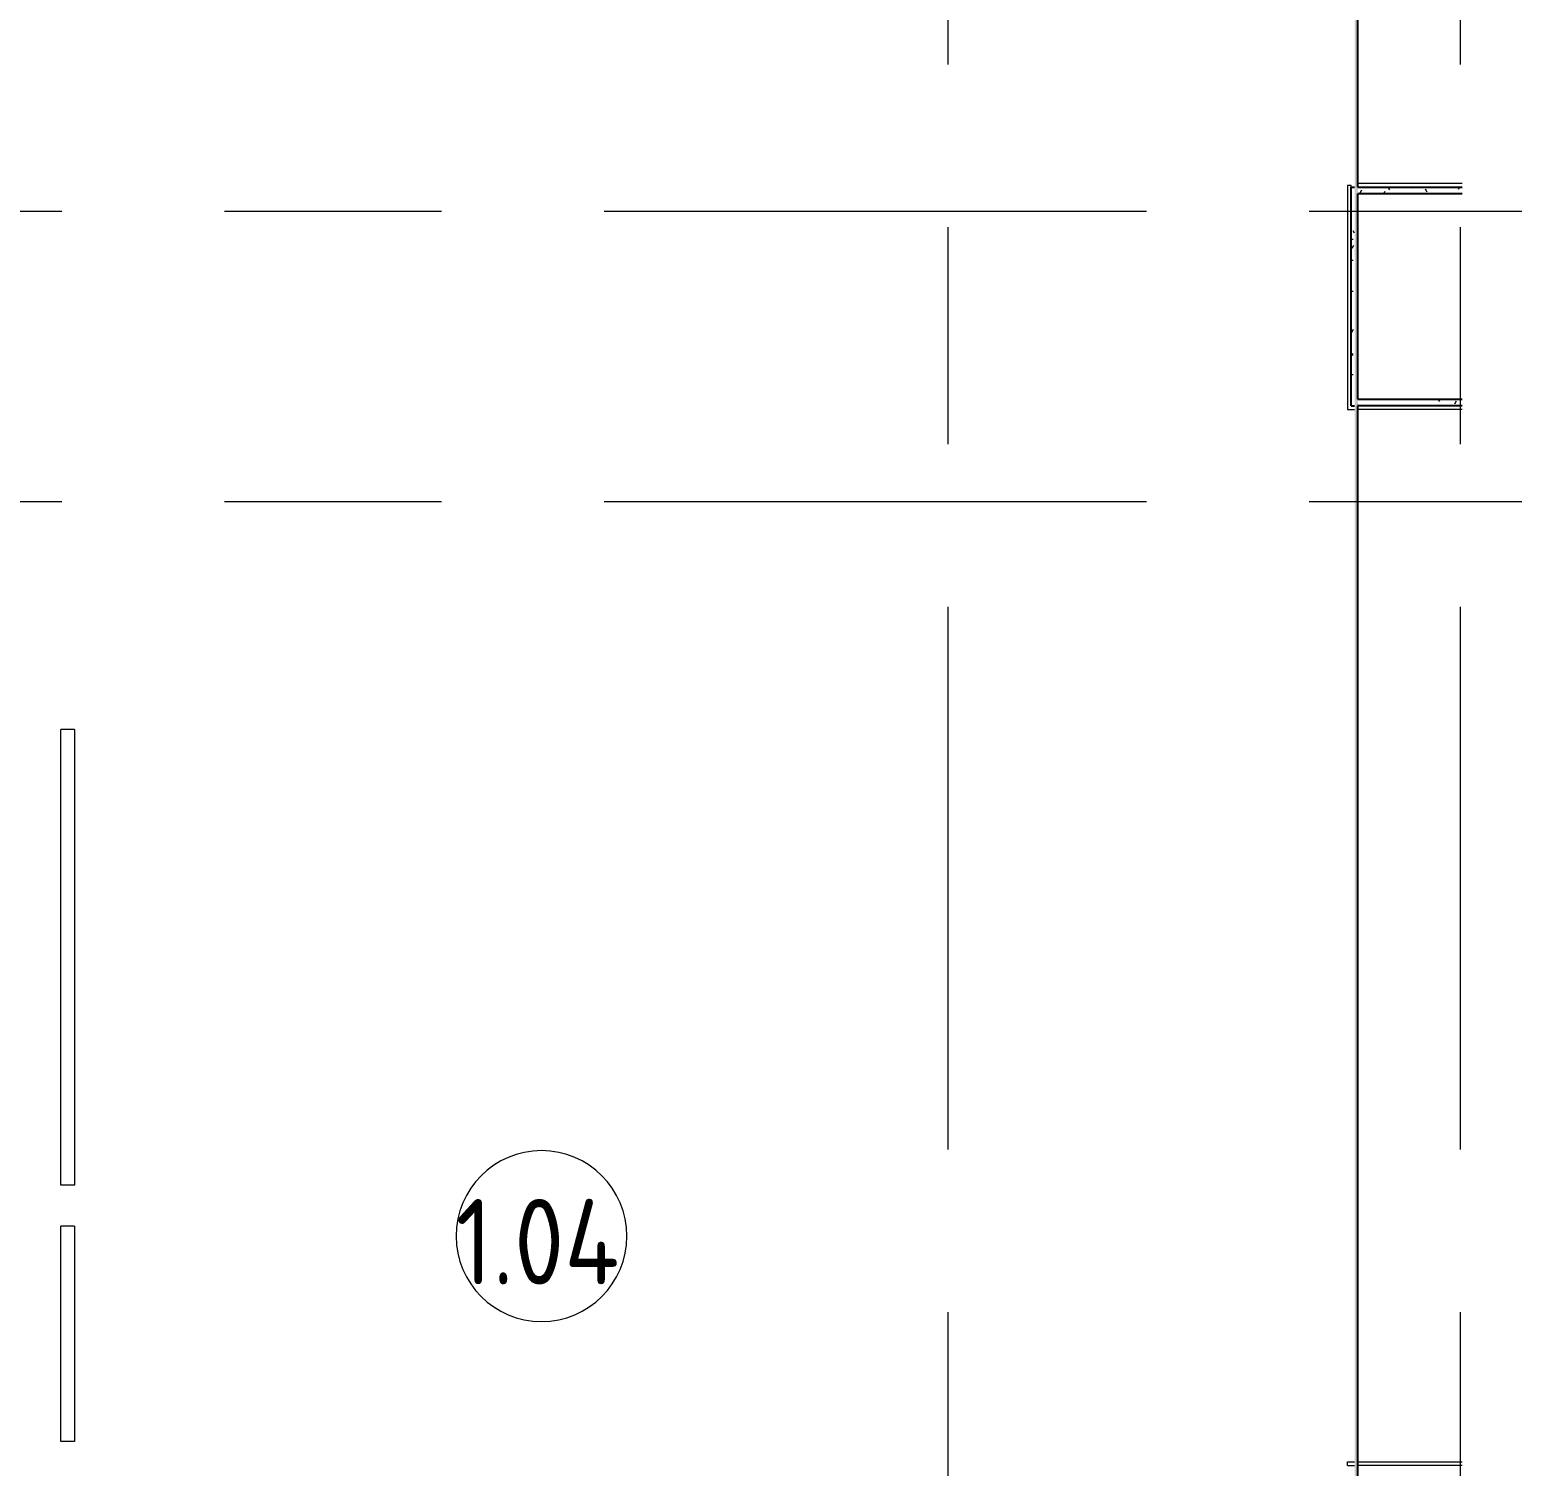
# Model space of a CAD drawing. Header units: millimetres. Extents: x 855 to 103073, y -1987 to 27400.
# Drawn here: x 32619 to 36959, y 18477 to 22681 of the extents above; entities that cross this region are included whole.
import ezdxf

# ---------------------------------------------------------------- set-up
doc = ezdxf.new("R2010")
doc.units = ezdxf.units.MM
doc.linetypes.add('Осевая', pattern=[3175, 635, -476.25, 1587.5, -476.25])
for name, color, linetype, lineweight in [('A-AREA-IDEN', 7, 'Continuous', 9), ('I-WALL', 7, 'Continuous', 9), ('Оси-2', 7, 'Осевая', 9)]:
    doc.layers.add(name, color=color, linetype=linetype, lineweight=lineweight)
doc.layers.add('A-WALL-4', color=7, linetype='Continuous', lineweight=25, true_color=0x3c3c3c)
doc.layers.add('A-WALL-FNSH-2', color=7, linetype='Continuous', lineweight=13, true_color=0x3c3c3c)
doc.styles.add('GOST Common_7', font='GOST_Common.ttf', dxfattribs={"width": 0.9, "height": 250})
pattern_1 = [(0, (22797.38, 0), (121.92, 30.48), [10.058, -81.382, 10.058, -81.382, -487.68]), (0, (22797.38, 0), (121.92, 30.48), [-182.88, 10.058, -172.822, 10.058, -81.382, -213.36]), (0, (22797.38, 0), (121.92, 30.48), [-457.2, 10.058, -50.902, 10.058, -142.342]), (120, (22843.1, 15.24), (-87.356454, 90.345817), [10.058, -81.382, 10.058, -81.382, -487.68]), (120, (22843.1, 15.24), (-87.356454, 90.345817), [-182.88, 10.058, -172.822, 10.058, -81.382, -213.36]), (120, (22843.1, 15.24), (-87.356454, 90.345817), [-457.2, 10.058, -50.902, 10.058, -142.342]), (240, (22858.34, 76.2), (-34.563546, -120.825817), [10.058, -81.382, 10.058, -81.382, -487.68]), (240, (22858.34, 76.2), (-34.563546, -120.825817), [-182.88, 10.058, -172.822, 10.058, -81.382, -213.36]), (240, (22858.34, 76.2), (-34.563546, -120.825817), [-457.2, 10.058, -50.902, 10.058, -142.342])]

# ---------------------------------------------------------------- blocks, each defined once
blk = doc.blocks.new('Марка_Помещения - Номер-25198446-План разверток пом_ 1_02_ Этаж 1')
at = {"layer": 'A-AREA-IDEN'}
for start, end in [(360, 180), (180, 360)]:
    blk.add_arc((0, 0), 2.5, start, end, dxfattribs=at)

msp = doc.modelspace()

# ---------------------------------------------------------------- hatches: boundary and pattern name
at = {"layer": 'I-WALL'}
h = msp.add_hatch(dxfattribs=at)
h.set_pattern_fill('FP_44', color=256, style=0, pattern_type=2)
h.set_pattern_definition(pattern_1)
h.paths.add_polyline_path([(36507.4, 15210), (36507.4, 24659), (36497.4, 24659), (36497.4, 15210)])
h = msp.add_hatch(dxfattribs=at)
h.set_pattern_fill('FP_44', color=256, style=0, pattern_type=2)
h.set_pattern_definition(pattern_1)
h.paths.add_polyline_path([(36497.4, 21580), (36497.4, 22200), (36487.4, 22199.3), (36487.4, 21580)])
h = msp.add_hatch(dxfattribs=at)
h.set_pattern_fill('FP_44', color=256, style=0, pattern_type=2)
h.set_pattern_definition(pattern_1)
h.paths.add_polyline_path([(36507.4, 22200), (36812.1, 22200), (36812.1, 22220), (36507.4, 22220)])
h = msp.add_hatch(dxfattribs=at)
h.set_pattern_fill('FP_44', color=256, style=0, pattern_type=2)
h.set_pattern_definition(pattern_1)
h.paths.add_polyline_path([(36507.4, 21580), (36812.1, 21580), (36812.1, 21600), (36507.4, 21600)])

# ---------------------------------------------------------------- linework, layer by layer
at = {"layer": 'A-WALL-4'}
for p, q in [((36507.4, 22220), (36507.4, 24659)), ((36487.4, 22220), (36497.4, 22220)), ((36487.4, 21580), (36487.4, 22220)), ((36507.4, 22220), (36812.1, 22220)), ((36812.1, 22200), (36507.4, 22200)), ((36507.4, 21600), (36507.4, 22200)), ((36487.4, 21580), (36497.4, 21580)), ((36507.4, 21600), (36812.1, 21600)), ((36812.1, 21580), (36507.4, 21580)), ((36507.4, 15210), (36507.4, 21580))]:
    msp.add_line(p, q, dxfattribs=at)
at = {"layer": 'A-WALL-FNSH-2'}
for p, q in [((36476.4, 22224.5), (36476.4, 21569)), ((36487.4, 22224.5), (36476.4, 22224.5)), ((36487.4, 22220), (36487.4, 22224.5)), ((36476.4, 21569), (36497.4, 21569)), ((36476.4, 18490), (36497.4, 18490)), ((36476.4, 18479), (36476.4, 18490)), ((36476.4, 18479), (36497.4, 18479))]:
    msp.add_line(p, q, dxfattribs=at)
at = {"layer": 'I-WALL'}
for p, q in [((36507.2, 22232), (36812.1, 22232)), ((36507.3, 22221), (36812.1, 22221)), ((36812.1, 21579), (36507.4, 21579)), ((36812.1, 21569), (36507.4, 21569)), ((32710, 19299.2), (32710, 20632.7)), ((32750, 20632.7), (32710, 20632.7)), ((32750, 20632.7), (32750, 19299.2)), ((32750, 19299.2), (32710, 19299.2)), ((32710, 18549.2), (32710, 19179.2)), ((32750, 19179.2), (32710, 19179.2)), ((32750, 19179.2), (32750, 18549.2)), ((32750, 18549.2), (32710, 18549.2)), ((36507.4, 18490), (36812.1, 18490)), ((36812.1, 18479), (36507.4, 18479))]:
    msp.add_line(p, q, dxfattribs=at)
at = {"layer": 'Оси-2'}
for p, q in [((35307.4, 8767.7), (35307.4, 24898.1)), ((36807.4, 8767.7), (36807.4, 24898.1)), ((23664.7, 22150), (40527.4, 22150)), ((23664.7, 21300), (40527.4, 21300))]:
    msp.add_line(p, q, dxfattribs=at)

# ---------------------------------------------------------------- block references
at = {"layer": 'A-AREA-IDEN', "xscale": 99.99999999999993, "yscale": 99.99999999999993, "zscale": 99.99999999999993}
msp.add_blockref('Марка_Помещения - Номер-25198446-План разверток пом_ 1_02_ Этаж 1', (34117.4, 19150.5), dxfattribs=at)

# ---------------------------------------------------------------- texts
at = {"layer": 'A-AREA-IDEN', "insert": (33866.5, 19259.1), "char_height": 250, "width": 627.721, "attachment_point": 1, "style": 'GOST Common_7'}
msp.add_mtext('1.04', dxfattribs=at)

doc.saveas('drawing.dxf')
